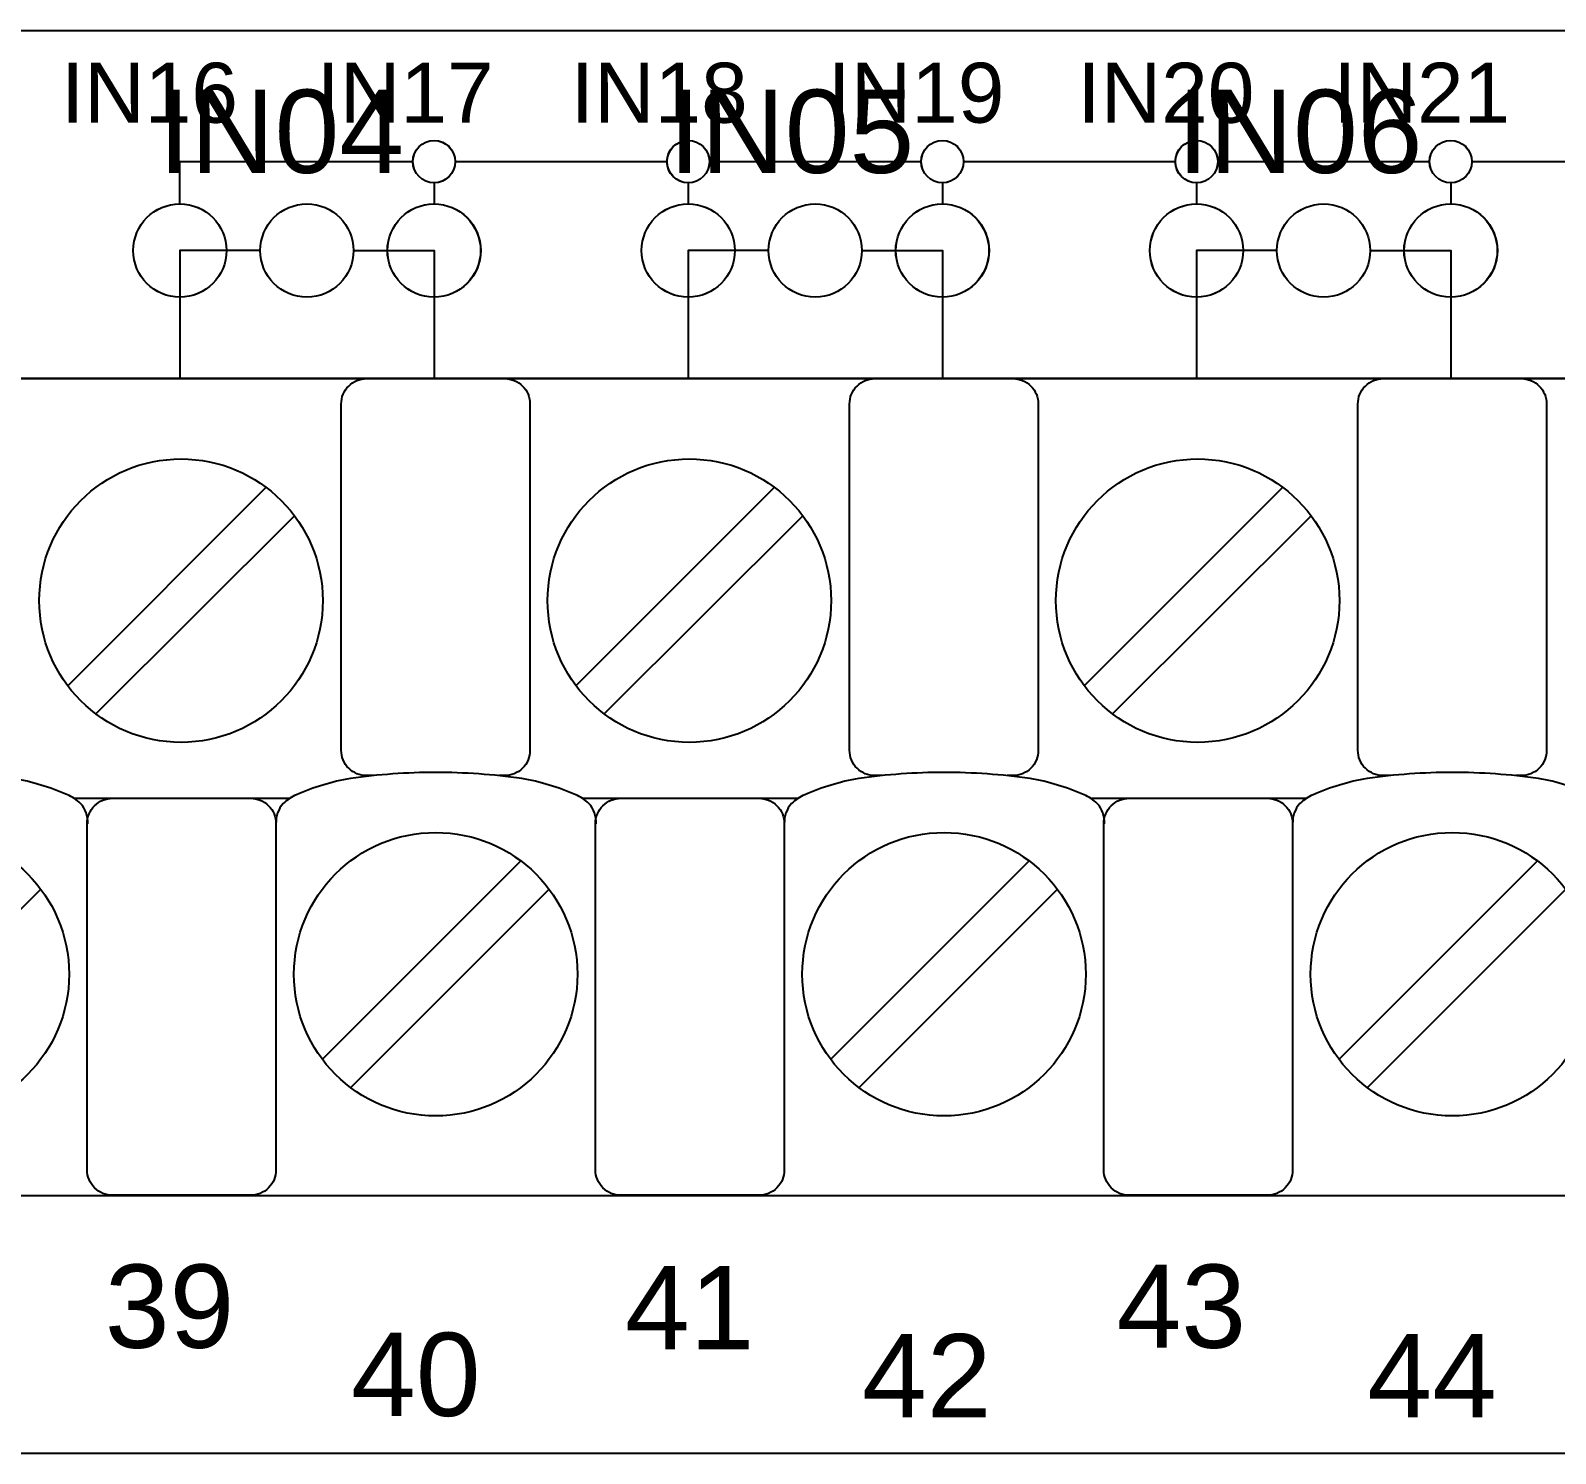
# Model space of a CAD drawing. Extents: x 1 to 47, y 1 to 34.6.
# Drawn here: x 40.497 to 42.297, y 10.856 to 12.536 of the extents above; entities that cross this region are included whole.
import ezdxf

# ---------------------------------------------------------------- set-up
doc = ezdxf.new("R2010")
doc.units = 0
doc.header["$MEASUREMENT"] = 0
for name, color, linetype in [('8_1__0__EMPTY_IO_BOARD_POS', 7, 'CONTINUOUS'), ('8_2__2___8__OPTOISOLATED_I', 7, 'CONTINUOUS'), ('8_3__7___8__OPTOISOLATED_I', 7, 'CONTINUOUS'), ('8_4__C___18__COMMON____6__', 7, 'CONTINUOUS'), ('8_5__D___18__COMMON____6__', 7, 'CONTINUOUS'), ('8_6__E___8__OPTOISOLATED_I', 7, 'CONTINUOUS'), ('8_7__4___18__COMMON____6__', 7, 'CONTINUOUS'), ('8_8__8___8__OPTOISOLATED_I', 7, 'CONTINUOUS'), ('9_0______DWG_', 7, 'CONTINUOUS')]:
    doc.layers.add(name, color=color, linetype=linetype)
doc.styles.add('ARIAL', font='arial.ttf')

msp = doc.modelspace()

# ---------------------------------------------------------------- linework, layer by layer
at = {"layer": '8_1__0__EMPTY_IO_BOARD_POS'}
msp.add_lwpolyline([(38.7624, 11.3088), (38.7624, 11.1908, 0.414213), (38.7924, 11.1608), (43.7743, 11.1608, 0.414214), (43.8043, 11.1908), (43.8043, 11.5038), (43.8952, 11.7486, 0.480048), (43.7501, 11.9468), (43.5159, 11.9468, -0.414214), (43.4859, 11.9768), (43.4859, 12.0949, 0.414212), (43.4559, 12.1249), (43.4559, 12.125), (38.4749, 12.125, 0.414215), (38.4449, 12.095), (38.445, 11.7821), (38.354, 11.5374, 0.47859), (38.4991, 11.3388), (38.7324, 11.3388, -0.414214)], format="xyb", close=True, dxfattribs=at)
at = {"layer": '8_2__2___8__OPTOISOLATED_I'}
for points in [[(40.7681, 12.2765), (40.6732, 12.2765), (40.6732, 12.1253)], [(40.8781, 12.2765), (40.9732, 12.2765), (40.9732, 12.1253)], [(41.3681, 12.2765), (41.2732, 12.2765), (41.2732, 12.1253)], [(41.4781, 12.2765), (41.5732, 12.2765), (41.5732, 12.1253)], [(41.9681, 12.2765), (41.8732, 12.2765), (41.8732, 12.1253)], [(42.0781, 12.2765), (42.1732, 12.2765), (42.1732, 12.1253)], [(40.7749, 11.997), (40.5407, 11.7628)], [(41.3749, 11.997), (41.1407, 11.7628)], [(41.9749, 11.997), (41.7407, 11.7628)], [(40.8083, 11.9635), (40.5741, 11.7294)], [(41.4083, 11.9635), (41.1741, 11.7294)], [(42.0083, 11.9635), (41.7741, 11.7294)], [(40.548, 11.6299), (40.8031, 11.6299)], [(41.148, 11.6299), (41.4031, 11.6299)], [(41.748, 11.6299), (42.0031, 11.6299)], [(41.0755, 11.556), (40.8413, 11.3218)], [(41.6755, 11.556), (41.4413, 11.3218)], [(42.2755, 11.556), (42.0413, 11.3218)], [(40.5089, 11.5225), (40.2748, 11.2884)], [(41.1089, 11.5225), (40.8748, 11.2884)], [(41.7089, 11.5225), (41.4748, 11.2884)], [(42.3089, 11.5225), (42.0748, 11.2884)]]:
    msp.add_lwpolyline(points, dxfattribs=at)
msp.add_lwpolyline([(38.763, 11.3092), (38.763, 11.1912, 0.414213), (38.793, 11.1612), (43.7748, 11.1611, 0.414214), (43.8048, 11.1911), (43.8048, 11.5042), (43.8957, 11.7489, 0.480048), (43.7507, 11.9471), (43.5165, 11.9471, -0.414214), (43.4865, 11.9771), (43.4865, 12.0953, 0.414212), (43.4565, 12.1253), (43.4565, 12.1253), (38.4754, 12.1254, 0.414215), (38.4454, 12.0954), (38.4455, 11.7825), (38.3546, 11.5377, 0.47859), (38.4996, 11.3392), (38.733, 11.3392, -0.414214)], format="xyb", close=True, dxfattribs=at)
for points in [[(40.9015, 11.6566), (40.8936, 11.6566, -0.414214), (40.8636, 11.6866), (40.8636, 12.0953, -0.414214), (40.8936, 12.1253), (41.0564, 12.1253, -0.414214), (41.0864, 12.0953), (41.0864, 11.6866, -0.414214), (41.0564, 11.6566), (41.0496, 11.6566)], [(41.5015, 11.6566), (41.4936, 11.6566, -0.414214), (41.4636, 11.6866), (41.4636, 12.0953, -0.414214), (41.4936, 12.1253), (41.6564, 12.1253, -0.414214), (41.6864, 12.0953), (41.6864, 11.6866, -0.414214), (41.6564, 11.6566), (41.6496, 11.6566)], [(42.1015, 11.6566), (42.0936, 11.6566, -0.414214), (42.0636, 11.6866), (42.0636, 12.0953, -0.414214), (42.0936, 12.1253), (42.2564, 12.1253, -0.414214), (42.2864, 12.0953), (42.2864, 11.6866, -0.414214), (42.2564, 11.6566), (42.2496, 11.6566)], [(40.5645, 11.5999, 0.191033), (40.556, 11.6238, 0.081668), (40.5404, 11.634, 0.0591), (40.4766, 11.6533, 0.034646), (40.3751, 11.6604, 0.03436), (40.2744, 11.6533, 0.0591), (40.2107, 11.634, 0.081668), (40.1951, 11.6238, 0.191033), (40.1866, 11.5999)], [(41.1645, 11.5999, 0.191033), (41.156, 11.6238, 0.081668), (41.1404, 11.634, 0.0591), (41.0766, 11.6533, 0.034646), (40.9751, 11.6604, 0.03436), (40.8744, 11.6533, 0.0591), (40.8107, 11.634, 0.081668), (40.7951, 11.6238, 0.191033), (40.7866, 11.5999)], [(41.7645, 11.5999, 0.191033), (41.756, 11.6238, 0.081668), (41.7404, 11.634, 0.0591), (41.6767, 11.6533, 0.034646), (41.5751, 11.6604, 0.03436), (41.4744, 11.6533, 0.0591), (41.4107, 11.634, 0.081668), (41.3951, 11.6238, 0.191033), (41.3866, 11.5999)], [(42.3645, 11.5999, 0.191033), (42.356, 11.6238, 0.081668), (42.3404, 11.634, 0.0591), (42.2767, 11.6533, 0.034646), (42.1751, 11.6604, 0.03436), (42.0744, 11.6533, 0.0591), (42.0107, 11.634, 0.081668), (41.9951, 11.6238, 0.191033), (41.9866, 11.5999)], [(40.7566, 11.6299, -0.414214), (40.7866, 11.5999), (40.7866, 11.1912, -0.414214), (40.7566, 11.1612), (40.5937, 11.1612, -0.414214), (40.5637, 11.1912), (40.5637, 11.5999, -0.414214), (40.5937, 11.6299)], [(41.3566, 11.6299, -0.414214), (41.3866, 11.5999), (41.3866, 11.1912, -0.414214), (41.3566, 11.1612), (41.1937, 11.1612, -0.414214), (41.1637, 11.1912), (41.1637, 11.5999, -0.414214), (41.1937, 11.6299)], [(41.9566, 11.6299, -0.414214), (41.9866, 11.5999), (41.9866, 11.1912, -0.414214), (41.9566, 11.1612), (41.7937, 11.1612, -0.414214), (41.7637, 11.1912), (41.7637, 11.5999, -0.414214), (41.7937, 11.6299)]]:
    msp.add_lwpolyline(points, format="xyb", dxfattribs=at)
for centre, radius in [((40.8231, 12.2765), 0.055), ((41.4231, 12.2765), 0.055), ((42.0231, 12.2765), 0.055), ((40.6745, 11.8632), 0.1673), ((41.2745, 11.8632), 0.1673), ((41.8745, 11.8632), 0.1673), ((40.3751, 11.4222), 0.1673), ((40.9751, 11.4222), 0.1673), ((41.5751, 11.4222), 0.1673), ((42.1751, 11.4222), 0.1673)]:
    msp.add_circle(centre, radius, dxfattribs=at)
at = {"layer": '8_3__7___8__OPTOISOLATED_I'}
for points in [[(40.7681, 12.2765), (40.6731, 12.2765), (40.6731, 12.1253)], [(40.8781, 12.2765), (40.9731, 12.2765), (40.9731, 12.1253)], [(41.3681, 12.2765), (41.2731, 12.2765), (41.2731, 12.1253)], [(41.4781, 12.2765), (41.5731, 12.2765), (41.5731, 12.1253)], [(41.9681, 12.2765), (41.8731, 12.2765), (41.8731, 12.1253)], [(42.0781, 12.2765), (42.1731, 12.2765), (42.1731, 12.1253)], [(40.7749, 11.997), (40.5407, 11.7628)], [(41.3749, 11.997), (41.1407, 11.7628)], [(41.9749, 11.997), (41.7407, 11.7628)], [(40.8083, 11.9635), (40.5741, 11.7294)], [(41.4083, 11.9635), (41.1741, 11.7294)], [(42.0083, 11.9635), (41.7741, 11.7294)], [(40.548, 11.6299), (40.8031, 11.6299)], [(41.148, 11.6299), (41.4031, 11.6299)], [(41.748, 11.6299), (42.0031, 11.6299)], [(41.0755, 11.556), (40.8413, 11.3218)], [(41.6755, 11.556), (41.4413, 11.3218)], [(42.2755, 11.556), (42.0413, 11.3218)], [(40.5089, 11.5225), (40.2748, 11.2884)], [(41.1089, 11.5225), (40.8748, 11.2884)], [(41.7089, 11.5225), (41.4748, 11.2884)], [(42.3089, 11.5225), (42.0748, 11.2884)]]:
    msp.add_lwpolyline(points, dxfattribs=at)
msp.add_lwpolyline([(38.763, 11.3092), (38.763, 11.1912, 0.414213), (38.793, 11.1612), (43.7748, 11.1611, 0.414214), (43.8048, 11.1911), (43.8048, 11.5042), (43.8957, 11.7489, 0.480048), (43.7507, 11.9471), (43.5165, 11.9471, -0.414214), (43.4865, 11.9771), (43.4865, 12.0953, 0.414212), (43.4565, 12.1253), (43.4565, 12.1253), (38.4754, 12.1254, 0.414215), (38.4454, 12.0954), (38.4455, 11.7825), (38.3546, 11.5377, 0.47859), (38.4996, 11.3392), (38.733, 11.3392, -0.414214)], format="xyb", close=True, dxfattribs=at)
for points in [[(40.9015, 11.6566), (40.8936, 11.6566, -0.414214), (40.8636, 11.6866), (40.8636, 12.0953, -0.414214), (40.8936, 12.1253), (41.0564, 12.1253, -0.414214), (41.0864, 12.0953), (41.0864, 11.6866, -0.414214), (41.0564, 11.6566), (41.0496, 11.6566)], [(41.5015, 11.6566), (41.4936, 11.6566, -0.414214), (41.4636, 11.6866), (41.4636, 12.0953, -0.414214), (41.4936, 12.1253), (41.6564, 12.1253, -0.414214), (41.6864, 12.0953), (41.6864, 11.6866, -0.414214), (41.6564, 11.6566), (41.6496, 11.6566)], [(42.1015, 11.6566), (42.0936, 11.6566, -0.414214), (42.0636, 11.6866), (42.0636, 12.0953, -0.414214), (42.0936, 12.1253), (42.2564, 12.1253, -0.414214), (42.2864, 12.0953), (42.2864, 11.6866, -0.414214), (42.2564, 11.6566), (42.2496, 11.6566)], [(40.5645, 11.5999, 0.191033), (40.556, 11.6238, 0.081668), (40.5404, 11.634, 0.0591), (40.4766, 11.6533, 0.034646), (40.3751, 11.6604, 0.03436), (40.2744, 11.6533, 0.0591), (40.2107, 11.634, 0.081668), (40.1951, 11.6238, 0.191033), (40.1866, 11.5999)], [(41.1645, 11.5999, 0.191033), (41.156, 11.6238, 0.081668), (41.1404, 11.634, 0.0591), (41.0766, 11.6533, 0.034646), (40.9751, 11.6604, 0.03436), (40.8744, 11.6533, 0.0591), (40.8107, 11.634, 0.081668), (40.7951, 11.6238, 0.191033), (40.7866, 11.5999)], [(41.7645, 11.5999, 0.191033), (41.756, 11.6238, 0.081668), (41.7404, 11.634, 0.0591), (41.6767, 11.6533, 0.034646), (41.5751, 11.6604, 0.03436), (41.4744, 11.6533, 0.0591), (41.4107, 11.634, 0.081668), (41.3951, 11.6238, 0.191033), (41.3866, 11.5999)], [(42.3645, 11.5999, 0.191033), (42.356, 11.6238, 0.081668), (42.3404, 11.634, 0.0591), (42.2767, 11.6533, 0.034646), (42.1751, 11.6604, 0.03436), (42.0744, 11.6533, 0.0591), (42.0107, 11.634, 0.081668), (41.9951, 11.6238, 0.191033), (41.9866, 11.5999)], [(40.7566, 11.6299, -0.414214), (40.7866, 11.5999), (40.7866, 11.1912, -0.414214), (40.7566, 11.1612), (40.5937, 11.1612, -0.414214), (40.5637, 11.1912), (40.5637, 11.5999, -0.414214), (40.5937, 11.6299)], [(41.3566, 11.6299, -0.414214), (41.3866, 11.5999), (41.3866, 11.1912, -0.414214), (41.3566, 11.1612), (41.1937, 11.1612, -0.414214), (41.1637, 11.1912), (41.1637, 11.5999, -0.414214), (41.1937, 11.6299)], [(41.9566, 11.6299, -0.414214), (41.9866, 11.5999), (41.9866, 11.1912, -0.414214), (41.9566, 11.1612), (41.7937, 11.1612, -0.414214), (41.7637, 11.1912), (41.7637, 11.5999, -0.414214), (41.7937, 11.6299)]]:
    msp.add_lwpolyline(points, format="xyb", dxfattribs=at)
for centre, radius in [((40.8231, 12.2765), 0.055), ((41.4231, 12.2765), 0.055), ((42.0231, 12.2765), 0.055), ((40.6745, 11.8632), 0.1673), ((41.2745, 11.8632), 0.1673), ((41.8745, 11.8632), 0.1673), ((40.3751, 11.4222), 0.1673), ((40.9751, 11.4222), 0.1673), ((41.5751, 11.4222), 0.1673), ((42.1751, 11.4222), 0.1673)]:
    msp.add_circle(centre, radius, dxfattribs=at)
at = {"layer": '8_4__C___18__COMMON____6__'}
for points in [[(40.6731, 12.3315), (40.6731, 12.3815), (40.9481, 12.3815)], [(40.9981, 12.3815), (41.2481, 12.3815)], [(41.2981, 12.3815), (41.5481, 12.3815)], [(41.5981, 12.3815), (41.8481, 12.3815)], [(41.8981, 12.3815), (42.1481, 12.3815)], [(42.1981, 12.3815), (42.4481, 12.3815)], [(40.9731, 12.3565), (40.9731, 12.3315)], [(41.2731, 12.3565), (41.2731, 12.3315)], [(41.5731, 12.3565), (41.5731, 12.3315)], [(41.8731, 12.3565), (41.8731, 12.3315)], [(42.1731, 12.3565), (42.1731, 12.3315)], [(40.6731, 12.2215), (40.6731, 12.1253)], [(40.9731, 12.2215), (40.9731, 12.1253)], [(41.2731, 12.2215), (41.2731, 12.1253)], [(41.5731, 12.2215), (41.5731, 12.1253)], [(41.8731, 12.2215), (41.8731, 12.1253)], [(42.1731, 12.2215), (42.1731, 12.1253)], [(40.7749, 11.997), (40.5407, 11.7628)], [(41.3749, 11.997), (41.1407, 11.7628)], [(41.9749, 11.997), (41.7407, 11.7628)], [(40.8083, 11.9635), (40.5741, 11.7294)], [(41.4083, 11.9635), (41.1741, 11.7294)], [(42.0083, 11.9635), (41.7741, 11.7294)], [(40.548, 11.6299), (40.8031, 11.6299)], [(41.148, 11.6299), (41.4031, 11.6299)], [(41.748, 11.6299), (42.0031, 11.6299)], [(41.0755, 11.556), (40.8413, 11.3218)], [(41.6755, 11.556), (41.4413, 11.3218)], [(42.2755, 11.556), (42.0413, 11.3218)], [(40.5089, 11.5225), (40.2748, 11.2884)], [(41.1089, 11.5225), (40.8748, 11.2884)], [(41.7089, 11.5225), (41.4748, 11.2884)], [(42.3089, 11.5225), (42.0748, 11.2884)]]:
    msp.add_lwpolyline(points, dxfattribs=at)
msp.add_lwpolyline([(38.763, 11.3092), (38.763, 11.1912, 0.414213), (38.793, 11.1612), (43.7748, 11.1611, 0.414214), (43.8048, 11.1911), (43.8048, 11.5042), (43.8957, 11.7489, 0.480048), (43.7507, 11.9471), (43.5165, 11.9471, -0.414214), (43.4865, 11.9771), (43.4865, 12.0953, 0.414212), (43.4565, 12.1253), (43.4565, 12.1253), (38.4754, 12.1254, 0.414215), (38.4454, 12.0954), (38.4455, 11.7825), (38.3546, 11.5377, 0.47859), (38.4996, 11.3392), (38.733, 11.3392, -0.414214)], format="xyb", close=True, dxfattribs=at)
for points in [[(40.9015, 11.6566), (40.8936, 11.6566, -0.414214), (40.8636, 11.6866), (40.8636, 12.0953, -0.414214), (40.8936, 12.1253), (41.0564, 12.1253, -0.414214), (41.0864, 12.0953), (41.0864, 11.6866, -0.414214), (41.0564, 11.6566), (41.0496, 11.6566)], [(41.5015, 11.6566), (41.4936, 11.6566, -0.414214), (41.4636, 11.6866), (41.4636, 12.0953, -0.414214), (41.4936, 12.1253), (41.6564, 12.1253, -0.414214), (41.6864, 12.0953), (41.6864, 11.6866, -0.414214), (41.6564, 11.6566), (41.6496, 11.6566)], [(42.1015, 11.6566), (42.0936, 11.6566, -0.414214), (42.0636, 11.6866), (42.0636, 12.0953, -0.414214), (42.0936, 12.1253), (42.2564, 12.1253, -0.414214), (42.2864, 12.0953), (42.2864, 11.6866, -0.414214), (42.2564, 11.6566), (42.2496, 11.6566)], [(40.5645, 11.5999, 0.191033), (40.556, 11.6238, 0.081668), (40.5404, 11.634, 0.0591), (40.4766, 11.6533, 0.034646), (40.3751, 11.6604, 0.03436), (40.2744, 11.6533, 0.0591), (40.2107, 11.634, 0.081668), (40.1951, 11.6238, 0.191033), (40.1866, 11.5999)], [(41.1645, 11.5999, 0.191033), (41.156, 11.6238, 0.081668), (41.1404, 11.634, 0.0591), (41.0766, 11.6533, 0.034646), (40.9751, 11.6604, 0.03436), (40.8744, 11.6533, 0.0591), (40.8107, 11.634, 0.081668), (40.7951, 11.6238, 0.191033), (40.7866, 11.5999)], [(41.7645, 11.5999, 0.191033), (41.756, 11.6238, 0.081668), (41.7404, 11.634, 0.0591), (41.6767, 11.6533, 0.034646), (41.5751, 11.6604, 0.03436), (41.4744, 11.6533, 0.0591), (41.4107, 11.634, 0.081668), (41.3951, 11.6238, 0.191033), (41.3866, 11.5999)], [(42.3645, 11.5999, 0.191033), (42.356, 11.6238, 0.081668), (42.3404, 11.634, 0.0591), (42.2767, 11.6533, 0.034646), (42.1751, 11.6604, 0.03436), (42.0744, 11.6533, 0.0591), (42.0107, 11.634, 0.081668), (41.9951, 11.6238, 0.191033), (41.9866, 11.5999)], [(40.7566, 11.6299, -0.414214), (40.7866, 11.5999), (40.7866, 11.1912, -0.414214), (40.7566, 11.1612), (40.5937, 11.1612, -0.414214), (40.5637, 11.1912), (40.5637, 11.5999, -0.414214), (40.5937, 11.6299)], [(41.3566, 11.6299, -0.414214), (41.3866, 11.5999), (41.3866, 11.1912, -0.414214), (41.3566, 11.1612), (41.1937, 11.1612, -0.414214), (41.1637, 11.1912), (41.1637, 11.5999, -0.414214), (41.1937, 11.6299)], [(41.9566, 11.6299, -0.414214), (41.9866, 11.5999), (41.9866, 11.1912, -0.414214), (41.9566, 11.1612), (41.7937, 11.1612, -0.414214), (41.7637, 11.1912), (41.7637, 11.5999, -0.414214), (41.7937, 11.6299)]]:
    msp.add_lwpolyline(points, format="xyb", dxfattribs=at)
for centre, radius in [((40.9731, 12.3815), 0.025), ((41.2731, 12.3815), 0.025), ((41.5731, 12.3815), 0.025), ((41.8731, 12.3815), 0.025), ((42.1731, 12.3815), 0.025), ((40.6731, 12.2765), 0.055), ((40.9731, 12.2765), 0.055), ((41.2731, 12.2765), 0.055), ((41.5731, 12.2765), 0.055), ((41.8731, 12.2765), 0.055), ((42.1731, 12.2765), 0.055), ((40.6745, 11.8632), 0.1673), ((41.2745, 11.8632), 0.1673), ((41.8745, 11.8632), 0.1673), ((40.3751, 11.4222), 0.1673), ((40.9751, 11.4222), 0.1673), ((41.5751, 11.4222), 0.1673), ((42.1751, 11.4222), 0.1673)]:
    msp.add_circle(centre, radius, dxfattribs=at)
at = {"layer": '8_5__D___18__COMMON____6__'}
for points in [[(40.6731, 12.3315), (40.6731, 12.3815), (40.9481, 12.3815)], [(40.9981, 12.3815), (41.2481, 12.3815)], [(41.2981, 12.3815), (41.5481, 12.3815)], [(41.5981, 12.3815), (41.8481, 12.3815)], [(41.8981, 12.3815), (42.1481, 12.3815)], [(42.1981, 12.3815), (42.4481, 12.3815)], [(40.9731, 12.3565), (40.9731, 12.3315)], [(41.2731, 12.3565), (41.2731, 12.3315)], [(41.5731, 12.3565), (41.5731, 12.3315)], [(41.8731, 12.3565), (41.8731, 12.3315)], [(42.1731, 12.3565), (42.1731, 12.3315)], [(40.6731, 12.2215), (40.6731, 12.1253)], [(40.9731, 12.2215), (40.9731, 12.1253)], [(41.2731, 12.2215), (41.2731, 12.1253)], [(41.5731, 12.2215), (41.5731, 12.1253)], [(41.8731, 12.2215), (41.8731, 12.1253)], [(42.1731, 12.2215), (42.1731, 12.1253)], [(40.7749, 11.997), (40.5407, 11.7628)], [(41.3749, 11.997), (41.1407, 11.7628)], [(41.9749, 11.997), (41.7407, 11.7628)], [(40.8083, 11.9635), (40.5741, 11.7294)], [(41.4083, 11.9635), (41.1741, 11.7294)], [(42.0083, 11.9635), (41.7741, 11.7294)], [(40.548, 11.6299), (40.8031, 11.6299)], [(41.148, 11.6299), (41.4031, 11.6299)], [(41.748, 11.6299), (42.0031, 11.6299)], [(41.0755, 11.556), (40.8413, 11.3218)], [(41.6755, 11.556), (41.4413, 11.3218)], [(42.2755, 11.556), (42.0413, 11.3218)], [(40.5089, 11.5225), (40.2748, 11.2884)], [(41.1089, 11.5225), (40.8748, 11.2884)], [(41.7089, 11.5225), (41.4748, 11.2884)], [(42.3089, 11.5225), (42.0748, 11.2884)]]:
    msp.add_lwpolyline(points, dxfattribs=at)
msp.add_lwpolyline([(38.763, 11.3092), (38.763, 11.1912, 0.414213), (38.793, 11.1612), (43.7748, 11.1611, 0.414214), (43.8048, 11.1911), (43.8048, 11.5042), (43.8957, 11.7489, 0.480048), (43.7507, 11.9471), (43.5165, 11.9471, -0.414214), (43.4865, 11.9771), (43.4865, 12.0953, 0.414212), (43.4565, 12.1253), (43.4565, 12.1253), (38.4754, 12.1254, 0.414215), (38.4454, 12.0954), (38.4455, 11.7825), (38.3546, 11.5377, 0.47859), (38.4996, 11.3392), (38.733, 11.3392, -0.414214)], format="xyb", close=True, dxfattribs=at)
for points in [[(40.9015, 11.6566), (40.8936, 11.6566, -0.414214), (40.8636, 11.6866), (40.8636, 12.0953, -0.414214), (40.8936, 12.1253), (41.0564, 12.1253, -0.414214), (41.0864, 12.0953), (41.0864, 11.6866, -0.414214), (41.0564, 11.6566), (41.0496, 11.6566)], [(41.5015, 11.6566), (41.4936, 11.6566, -0.414214), (41.4636, 11.6866), (41.4636, 12.0953, -0.414214), (41.4936, 12.1253), (41.6564, 12.1253, -0.414214), (41.6864, 12.0953), (41.6864, 11.6866, -0.414214), (41.6564, 11.6566), (41.6496, 11.6566)], [(42.1015, 11.6566), (42.0936, 11.6566, -0.414214), (42.0636, 11.6866), (42.0636, 12.0953, -0.414214), (42.0936, 12.1253), (42.2564, 12.1253, -0.414214), (42.2864, 12.0953), (42.2864, 11.6866, -0.414214), (42.2564, 11.6566), (42.2496, 11.6566)], [(40.5645, 11.5999, 0.191033), (40.556, 11.6238, 0.081668), (40.5404, 11.634, 0.0591), (40.4766, 11.6533, 0.034646), (40.3751, 11.6604, 0.03436), (40.2744, 11.6533, 0.0591), (40.2107, 11.634, 0.081668), (40.1951, 11.6238, 0.191033), (40.1866, 11.5999)], [(41.1645, 11.5999, 0.191033), (41.156, 11.6238, 0.081668), (41.1404, 11.634, 0.0591), (41.0766, 11.6533, 0.034646), (40.9751, 11.6604, 0.03436), (40.8744, 11.6533, 0.0591), (40.8107, 11.634, 0.081668), (40.7951, 11.6238, 0.191033), (40.7866, 11.5999)], [(41.7645, 11.5999, 0.191033), (41.756, 11.6238, 0.081668), (41.7404, 11.634, 0.0591), (41.6767, 11.6533, 0.034646), (41.5751, 11.6604, 0.03436), (41.4744, 11.6533, 0.0591), (41.4107, 11.634, 0.081668), (41.3951, 11.6238, 0.191033), (41.3866, 11.5999)], [(42.3645, 11.5999, 0.191033), (42.356, 11.6238, 0.081668), (42.3404, 11.634, 0.0591), (42.2767, 11.6533, 0.034646), (42.1751, 11.6604, 0.03436), (42.0744, 11.6533, 0.0591), (42.0107, 11.634, 0.081668), (41.9951, 11.6238, 0.191033), (41.9866, 11.5999)], [(40.7566, 11.6299, -0.414214), (40.7866, 11.5999), (40.7866, 11.1912, -0.414214), (40.7566, 11.1612), (40.5937, 11.1612, -0.414214), (40.5637, 11.1912), (40.5637, 11.5999, -0.414214), (40.5937, 11.6299)], [(41.3566, 11.6299, -0.414214), (41.3866, 11.5999), (41.3866, 11.1912, -0.414214), (41.3566, 11.1612), (41.1937, 11.1612, -0.414214), (41.1637, 11.1912), (41.1637, 11.5999, -0.414214), (41.1937, 11.6299)], [(41.9566, 11.6299, -0.414214), (41.9866, 11.5999), (41.9866, 11.1912, -0.414214), (41.9566, 11.1612), (41.7937, 11.1612, -0.414214), (41.7637, 11.1912), (41.7637, 11.5999, -0.414214), (41.7937, 11.6299)]]:
    msp.add_lwpolyline(points, format="xyb", dxfattribs=at)
for centre, radius in [((40.9731, 12.3815), 0.025), ((41.2731, 12.3815), 0.025), ((41.5731, 12.3815), 0.025), ((41.8731, 12.3815), 0.025), ((42.1731, 12.3815), 0.025), ((40.6731, 12.2765), 0.055), ((40.9731, 12.2765), 0.055), ((41.2731, 12.2765), 0.055), ((41.5731, 12.2765), 0.055), ((41.8731, 12.2765), 0.055), ((42.1731, 12.2765), 0.055), ((40.6745, 11.8632), 0.1673), ((41.2745, 11.8632), 0.1673), ((41.8745, 11.8632), 0.1673), ((40.3751, 11.4222), 0.1673), ((40.9751, 11.4222), 0.1673), ((41.5751, 11.4222), 0.1673), ((42.1751, 11.4222), 0.1673)]:
    msp.add_circle(centre, radius, dxfattribs=at)
at = {"layer": '8_6__E___8__OPTOISOLATED_I'}
for points in [[(40.7681, 12.2765), (40.6731, 12.2765), (40.6731, 12.1253)], [(40.8781, 12.2765), (40.9731, 12.2765), (40.9731, 12.1253)], [(41.3681, 12.2765), (41.2731, 12.2765), (41.2731, 12.1253)], [(41.4781, 12.2765), (41.5731, 12.2765), (41.5731, 12.1253)], [(41.9681, 12.2765), (41.8731, 12.2765), (41.8731, 12.1253)], [(42.0781, 12.2765), (42.1731, 12.2765), (42.1731, 12.1253)], [(40.7749, 11.997), (40.5407, 11.7628)], [(41.3749, 11.997), (41.1407, 11.7628)], [(41.9749, 11.997), (41.7407, 11.7628)], [(40.8083, 11.9635), (40.5741, 11.7294)], [(41.4083, 11.9635), (41.1741, 11.7294)], [(42.0083, 11.9635), (41.7741, 11.7294)], [(40.548, 11.6299), (40.8031, 11.6299)], [(41.148, 11.6299), (41.4031, 11.6299)], [(41.748, 11.6299), (42.0031, 11.6299)], [(41.0755, 11.556), (40.8413, 11.3218)], [(41.6755, 11.556), (41.4413, 11.3218)], [(42.2755, 11.556), (42.0413, 11.3218)], [(40.5089, 11.5225), (40.2748, 11.2884)], [(41.1089, 11.5225), (40.8748, 11.2884)], [(41.7089, 11.5225), (41.4748, 11.2884)], [(42.3089, 11.5225), (42.0748, 11.2884)]]:
    msp.add_lwpolyline(points, dxfattribs=at)
msp.add_lwpolyline([(38.763, 11.3092), (38.763, 11.1912, 0.414213), (38.793, 11.1612), (43.7748, 11.1611, 0.414214), (43.8048, 11.1911), (43.8048, 11.5042), (43.8957, 11.7489, 0.480048), (43.7507, 11.9471), (43.5165, 11.9471, -0.414214), (43.4865, 11.9771), (43.4865, 12.0953, 0.414212), (43.4565, 12.1253), (43.4565, 12.1253), (38.4754, 12.1254, 0.414215), (38.4454, 12.0954), (38.4455, 11.7825), (38.3546, 11.5377, 0.47859), (38.4996, 11.3392), (38.733, 11.3392, -0.414214)], format="xyb", close=True, dxfattribs=at)
for points in [[(40.9015, 11.6566), (40.8936, 11.6566, -0.414214), (40.8636, 11.6866), (40.8636, 12.0953, -0.414214), (40.8936, 12.1253), (41.0564, 12.1253, -0.414214), (41.0864, 12.0953), (41.0864, 11.6866, -0.414214), (41.0564, 11.6566), (41.0496, 11.6566)], [(41.5015, 11.6566), (41.4936, 11.6566, -0.414214), (41.4636, 11.6866), (41.4636, 12.0953, -0.414214), (41.4936, 12.1253), (41.6564, 12.1253, -0.414214), (41.6864, 12.0953), (41.6864, 11.6866, -0.414214), (41.6564, 11.6566), (41.6496, 11.6566)], [(42.1015, 11.6566), (42.0936, 11.6566, -0.414214), (42.0636, 11.6866), (42.0636, 12.0953, -0.414214), (42.0936, 12.1253), (42.2564, 12.1253, -0.414214), (42.2864, 12.0953), (42.2864, 11.6866, -0.414214), (42.2564, 11.6566), (42.2496, 11.6566)], [(40.5645, 11.5999, 0.191033), (40.556, 11.6238, 0.081668), (40.5404, 11.634, 0.0591), (40.4766, 11.6533, 0.034646), (40.3751, 11.6604, 0.03436), (40.2744, 11.6533, 0.0591), (40.2107, 11.634, 0.081668), (40.1951, 11.6238, 0.191033), (40.1866, 11.5999)], [(41.1645, 11.5999, 0.191033), (41.156, 11.6238, 0.081668), (41.1404, 11.634, 0.0591), (41.0766, 11.6533, 0.034646), (40.9751, 11.6604, 0.03436), (40.8744, 11.6533, 0.0591), (40.8107, 11.634, 0.081668), (40.7951, 11.6238, 0.191033), (40.7866, 11.5999)], [(41.7645, 11.5999, 0.191033), (41.756, 11.6238, 0.081668), (41.7404, 11.634, 0.0591), (41.6767, 11.6533, 0.034646), (41.5751, 11.6604, 0.03436), (41.4744, 11.6533, 0.0591), (41.4107, 11.634, 0.081668), (41.3951, 11.6238, 0.191033), (41.3866, 11.5999)], [(42.3645, 11.5999, 0.191033), (42.356, 11.6238, 0.081668), (42.3404, 11.634, 0.0591), (42.2767, 11.6533, 0.034646), (42.1751, 11.6604, 0.03436), (42.0744, 11.6533, 0.0591), (42.0107, 11.634, 0.081668), (41.9951, 11.6238, 0.191033), (41.9866, 11.5999)], [(40.7566, 11.6299, -0.414214), (40.7866, 11.5999), (40.7866, 11.1912, -0.414214), (40.7566, 11.1612), (40.5937, 11.1612, -0.414214), (40.5637, 11.1912), (40.5637, 11.5999, -0.414214), (40.5937, 11.6299)], [(41.3566, 11.6299, -0.414214), (41.3866, 11.5999), (41.3866, 11.1912, -0.414214), (41.3566, 11.1612), (41.1937, 11.1612, -0.414214), (41.1637, 11.1912), (41.1637, 11.5999, -0.414214), (41.1937, 11.6299)], [(41.9566, 11.6299, -0.414214), (41.9866, 11.5999), (41.9866, 11.1912, -0.414214), (41.9566, 11.1612), (41.7937, 11.1612, -0.414214), (41.7637, 11.1912), (41.7637, 11.5999, -0.414214), (41.7937, 11.6299)]]:
    msp.add_lwpolyline(points, format="xyb", dxfattribs=at)
for centre, radius in [((40.8231, 12.2765), 0.055), ((41.4231, 12.2765), 0.055), ((42.0231, 12.2765), 0.055), ((40.6745, 11.8632), 0.1673), ((41.2745, 11.8632), 0.1673), ((41.8745, 11.8632), 0.1673), ((40.3751, 11.4222), 0.1673), ((40.9751, 11.4222), 0.1673), ((41.5751, 11.4222), 0.1673), ((42.1751, 11.4222), 0.1673)]:
    msp.add_circle(centre, radius, dxfattribs=at)
at = {"layer": '8_7__4___18__COMMON____6__'}
for points in [[(40.6732, 12.3315), (40.6732, 12.3815), (40.9482, 12.3815)], [(40.9982, 12.3815), (41.2482, 12.3815)], [(41.2982, 12.3815), (41.5482, 12.3815)], [(41.5982, 12.3815), (41.8482, 12.3815)], [(41.8982, 12.3815), (42.1482, 12.3815)], [(42.1982, 12.3815), (42.4482, 12.3815)], [(40.9732, 12.3565), (40.9732, 12.3315)], [(41.2732, 12.3565), (41.2732, 12.3315)], [(41.5732, 12.3565), (41.5732, 12.3315)], [(41.8732, 12.3565), (41.8732, 12.3315)], [(42.1732, 12.3565), (42.1732, 12.3315)], [(40.6732, 12.2215), (40.6732, 12.1253)], [(40.9732, 12.2215), (40.9732, 12.1253)], [(41.2732, 12.2215), (41.2732, 12.1253)], [(41.5732, 12.2215), (41.5732, 12.1253)], [(41.8732, 12.2215), (41.8732, 12.1253)], [(42.1732, 12.2215), (42.1732, 12.1253)], [(40.7749, 11.997), (40.5407, 11.7628)], [(41.3749, 11.997), (41.1407, 11.7628)], [(41.9749, 11.997), (41.7407, 11.7628)], [(40.8083, 11.9635), (40.5741, 11.7294)], [(41.4083, 11.9635), (41.1741, 11.7294)], [(42.0083, 11.9635), (41.7741, 11.7294)], [(40.548, 11.6299), (40.8031, 11.6299)], [(41.148, 11.6299), (41.4031, 11.6299)], [(41.748, 11.6299), (42.0031, 11.6299)], [(41.0755, 11.556), (40.8413, 11.3218)], [(41.6755, 11.556), (41.4413, 11.3218)], [(42.2755, 11.556), (42.0413, 11.3218)], [(40.5089, 11.5225), (40.2748, 11.2884)], [(41.1089, 11.5225), (40.8748, 11.2884)], [(41.7089, 11.5225), (41.4748, 11.2884)], [(42.3089, 11.5225), (42.0748, 11.2884)]]:
    msp.add_lwpolyline(points, dxfattribs=at)
msp.add_lwpolyline([(38.763, 11.3092), (38.763, 11.1912, 0.414213), (38.793, 11.1612), (43.7748, 11.1611, 0.414214), (43.8048, 11.1911), (43.8048, 11.5042), (43.8957, 11.7489, 0.480048), (43.7507, 11.9471), (43.5165, 11.9471, -0.414214), (43.4865, 11.9771), (43.4865, 12.0953, 0.414212), (43.4565, 12.1253), (43.4565, 12.1253), (38.4754, 12.1254, 0.414215), (38.4454, 12.0954), (38.4455, 11.7825), (38.3546, 11.5377, 0.47859), (38.4996, 11.3392), (38.733, 11.3392, -0.414214)], format="xyb", close=True, dxfattribs=at)
for points in [[(40.9015, 11.6566), (40.8936, 11.6566, -0.414214), (40.8636, 11.6866), (40.8636, 12.0953, -0.414214), (40.8936, 12.1253), (41.0564, 12.1253, -0.414214), (41.0864, 12.0953), (41.0864, 11.6866, -0.414214), (41.0564, 11.6566), (41.0496, 11.6566)], [(41.5015, 11.6566), (41.4936, 11.6566, -0.414214), (41.4636, 11.6866), (41.4636, 12.0953, -0.414214), (41.4936, 12.1253), (41.6564, 12.1253, -0.414214), (41.6864, 12.0953), (41.6864, 11.6866, -0.414214), (41.6564, 11.6566), (41.6496, 11.6566)], [(42.1015, 11.6566), (42.0936, 11.6566, -0.414214), (42.0636, 11.6866), (42.0636, 12.0953, -0.414214), (42.0936, 12.1253), (42.2564, 12.1253, -0.414214), (42.2864, 12.0953), (42.2864, 11.6866, -0.414214), (42.2564, 11.6566), (42.2496, 11.6566)], [(40.5645, 11.5999, 0.191033), (40.556, 11.6238, 0.081668), (40.5404, 11.634, 0.0591), (40.4766, 11.6533, 0.034646), (40.3751, 11.6604, 0.03436), (40.2744, 11.6533, 0.0591), (40.2107, 11.634, 0.081668), (40.1951, 11.6238, 0.191033), (40.1866, 11.5999)], [(41.1645, 11.5999, 0.191033), (41.156, 11.6238, 0.081668), (41.1404, 11.634, 0.0591), (41.0766, 11.6533, 0.034646), (40.9751, 11.6604, 0.03436), (40.8744, 11.6533, 0.0591), (40.8107, 11.634, 0.081668), (40.7951, 11.6238, 0.191033), (40.7866, 11.5999)], [(41.7645, 11.5999, 0.191033), (41.756, 11.6238, 0.081668), (41.7404, 11.634, 0.0591), (41.6767, 11.6533, 0.034646), (41.5751, 11.6604, 0.03436), (41.4744, 11.6533, 0.0591), (41.4107, 11.634, 0.081668), (41.3951, 11.6238, 0.191033), (41.3866, 11.5999)], [(42.3645, 11.5999, 0.191033), (42.356, 11.6238, 0.081668), (42.3404, 11.634, 0.0591), (42.2767, 11.6533, 0.034646), (42.1751, 11.6604, 0.03436), (42.0744, 11.6533, 0.0591), (42.0107, 11.634, 0.081668), (41.9951, 11.6238, 0.191033), (41.9866, 11.5999)], [(40.7566, 11.6299, -0.414214), (40.7866, 11.5999), (40.7866, 11.1912, -0.414214), (40.7566, 11.1612), (40.5937, 11.1612, -0.414214), (40.5637, 11.1912), (40.5637, 11.5999, -0.414214), (40.5937, 11.6299)], [(41.3566, 11.6299, -0.414214), (41.3866, 11.5999), (41.3866, 11.1912, -0.414214), (41.3566, 11.1612), (41.1937, 11.1612, -0.414214), (41.1637, 11.1912), (41.1637, 11.5999, -0.414214), (41.1937, 11.6299)], [(41.9566, 11.6299, -0.414214), (41.9866, 11.5999), (41.9866, 11.1912, -0.414214), (41.9566, 11.1612), (41.7937, 11.1612, -0.414214), (41.7637, 11.1912), (41.7637, 11.5999, -0.414214), (41.7937, 11.6299)]]:
    msp.add_lwpolyline(points, format="xyb", dxfattribs=at)
for centre, radius in [((40.9732, 12.3815), 0.025), ((41.2732, 12.3815), 0.025), ((41.5732, 12.3815), 0.025), ((41.8732, 12.3815), 0.025), ((42.1732, 12.3815), 0.025), ((40.6732, 12.2765), 0.055), ((40.9732, 12.2765), 0.055), ((41.2732, 12.2765), 0.055), ((41.5732, 12.2765), 0.055), ((41.8732, 12.2765), 0.055), ((42.1732, 12.2765), 0.055), ((40.6745, 11.8632), 0.1673), ((41.2745, 11.8632), 0.1673), ((41.8745, 11.8632), 0.1673), ((40.3751, 11.4222), 0.1673), ((40.9751, 11.4222), 0.1673), ((41.5751, 11.4222), 0.1673), ((42.1751, 11.4222), 0.1673)]:
    msp.add_circle(centre, radius, dxfattribs=at)
at = {"layer": '8_8__8___8__OPTOISOLATED_I'}
for points in [[(40.7681, 12.2765), (40.6731, 12.2765), (40.6731, 12.1253)], [(40.8781, 12.2765), (40.9731, 12.2765), (40.9731, 12.1253)], [(41.3681, 12.2765), (41.2731, 12.2765), (41.2731, 12.1253)], [(41.4781, 12.2765), (41.5731, 12.2765), (41.5731, 12.1253)], [(41.9681, 12.2765), (41.8731, 12.2765), (41.8731, 12.1253)], [(42.0781, 12.2765), (42.1731, 12.2765), (42.1731, 12.1253)], [(40.7749, 11.997), (40.5407, 11.7628)], [(41.3749, 11.997), (41.1407, 11.7628)], [(41.9749, 11.997), (41.7407, 11.7628)], [(40.8083, 11.9635), (40.5741, 11.7294)], [(41.4083, 11.9635), (41.1741, 11.7294)], [(42.0083, 11.9635), (41.7741, 11.7294)], [(40.548, 11.6299), (40.8031, 11.6299)], [(41.148, 11.6299), (41.4031, 11.6299)], [(41.748, 11.6299), (42.0031, 11.6299)], [(41.0755, 11.556), (40.8413, 11.3218)], [(41.6755, 11.556), (41.4413, 11.3218)], [(42.2755, 11.556), (42.0413, 11.3218)], [(40.5089, 11.5225), (40.2748, 11.2884)], [(41.1089, 11.5225), (40.8748, 11.2884)], [(41.7089, 11.5225), (41.4748, 11.2884)], [(42.3089, 11.5225), (42.0748, 11.2884)]]:
    msp.add_lwpolyline(points, dxfattribs=at)
msp.add_lwpolyline([(38.763, 11.3092), (38.763, 11.1912, 0.414213), (38.793, 11.1612), (43.7748, 11.1611, 0.414214), (43.8048, 11.1911), (43.8048, 11.5042), (43.8957, 11.7489, 0.480048), (43.7507, 11.9471), (43.5165, 11.9471, -0.414214), (43.4865, 11.9771), (43.4865, 12.0953, 0.414212), (43.4565, 12.1253), (43.4565, 12.1253), (38.4754, 12.1254, 0.414215), (38.4454, 12.0954), (38.4455, 11.7825), (38.3546, 11.5377, 0.47859), (38.4996, 11.3392), (38.733, 11.3392, -0.414214)], format="xyb", close=True, dxfattribs=at)
for points in [[(40.9015, 11.6566), (40.8936, 11.6566, -0.414214), (40.8636, 11.6866), (40.8636, 12.0953, -0.414214), (40.8936, 12.1253), (41.0564, 12.1253, -0.414214), (41.0864, 12.0953), (41.0864, 11.6866, -0.414214), (41.0564, 11.6566), (41.0496, 11.6566)], [(41.5015, 11.6566), (41.4936, 11.6566, -0.414214), (41.4636, 11.6866), (41.4636, 12.0953, -0.414214), (41.4936, 12.1253), (41.6564, 12.1253, -0.414214), (41.6864, 12.0953), (41.6864, 11.6866, -0.414214), (41.6564, 11.6566), (41.6496, 11.6566)], [(42.1015, 11.6566), (42.0936, 11.6566, -0.414214), (42.0636, 11.6866), (42.0636, 12.0953, -0.414214), (42.0936, 12.1253), (42.2564, 12.1253, -0.414214), (42.2864, 12.0953), (42.2864, 11.6866, -0.414214), (42.2564, 11.6566), (42.2496, 11.6566)], [(40.5645, 11.5999, 0.191033), (40.556, 11.6238, 0.081668), (40.5404, 11.634, 0.0591), (40.4766, 11.6533, 0.034646), (40.3751, 11.6604, 0.03436), (40.2744, 11.6533, 0.0591), (40.2107, 11.634, 0.081668), (40.1951, 11.6238, 0.191033), (40.1866, 11.5999)], [(41.1645, 11.5999, 0.191033), (41.156, 11.6238, 0.081668), (41.1404, 11.634, 0.0591), (41.0766, 11.6533, 0.034646), (40.9751, 11.6604, 0.03436), (40.8744, 11.6533, 0.0591), (40.8107, 11.634, 0.081668), (40.7951, 11.6238, 0.191033), (40.7866, 11.5999)], [(41.7645, 11.5999, 0.191033), (41.756, 11.6238, 0.081668), (41.7404, 11.634, 0.0591), (41.6767, 11.6533, 0.034646), (41.5751, 11.6604, 0.03436), (41.4744, 11.6533, 0.0591), (41.4107, 11.634, 0.081668), (41.3951, 11.6238, 0.191033), (41.3866, 11.5999)], [(42.3645, 11.5999, 0.191033), (42.356, 11.6238, 0.081668), (42.3404, 11.634, 0.0591), (42.2767, 11.6533, 0.034646), (42.1751, 11.6604, 0.03436), (42.0744, 11.6533, 0.0591), (42.0107, 11.634, 0.081668), (41.9951, 11.6238, 0.191033), (41.9866, 11.5999)], [(40.7566, 11.6299, -0.414214), (40.7866, 11.5999), (40.7866, 11.1912, -0.414214), (40.7566, 11.1612), (40.5937, 11.1612, -0.414214), (40.5637, 11.1912), (40.5637, 11.5999, -0.414214), (40.5937, 11.6299)], [(41.3566, 11.6299, -0.414214), (41.3866, 11.5999), (41.3866, 11.1912, -0.414214), (41.3566, 11.1612), (41.1937, 11.1612, -0.414214), (41.1637, 11.1912), (41.1637, 11.5999, -0.414214), (41.1937, 11.6299)], [(41.9566, 11.6299, -0.414214), (41.9866, 11.5999), (41.9866, 11.1912, -0.414214), (41.9566, 11.1612), (41.7937, 11.1612, -0.414214), (41.7637, 11.1912), (41.7637, 11.5999, -0.414214), (41.7937, 11.6299)]]:
    msp.add_lwpolyline(points, format="xyb", dxfattribs=at)
for centre, radius in [((40.8231, 12.2765), 0.055), ((41.4231, 12.2765), 0.055), ((42.0231, 12.2765), 0.055), ((40.6745, 11.8632), 0.1673), ((41.2745, 11.8632), 0.1673), ((41.8745, 11.8632), 0.1673), ((40.3751, 11.4222), 0.1673), ((40.9751, 11.4222), 0.1673), ((41.5751, 11.4222), 0.1673), ((42.1751, 11.4222), 0.1673)]:
    msp.add_circle(centre, radius, dxfattribs=at)
at = {"layer": '9_0______DWG_'}
msp.add_lwpolyline([(27.2942, 12.5363), (43.9545, 12.5363, -0.468367), (44.0044, 12.4763), (44.0044, 10.9063, -0.414132), (43.9545, 10.8563), (27.2942, 10.8563, -0.414214), (27.2442, 10.9063), (27.2442, 12.4863, -0.414287)], format="xyb", close=True, dxfattribs=at)

# ---------------------------------------------------------------- texts
at = {"layer": '8_2__2___8__OPTOISOLATED_I', "style": 'ARIAL'}
for s, p in [('IN04', (40.6476, 12.3681)), ('IN05', (41.2498, 12.3681)), ('IN06', (41.8498, 12.3681))]:
    msp.add_text(s, height=0.09833, dxfattribs=at).set_placement(p)
at = {"layer": '8_3__7___8__OPTOISOLATED_I', "style": 'ARIAL'}
for s, p in [('IN04', (40.6476, 12.3681)), ('IN05', (41.2498, 12.3681)), ('IN06', (41.8498, 12.3681))]:
    msp.add_text(s, height=0.09833, dxfattribs=at).set_placement(p)
at = {"layer": '8_4__C___18__COMMON____6__', "style": 'ARIAL'}
for s, p in [('IN16', (40.5327, 12.4274)), ('IN17', (40.8345, 12.4274)), ('IN18', (41.1345, 12.4274)), ('IN19', (41.4375, 12.4274)), ('IN20', (41.7325, 12.4274)), ('IN21', (42.0345, 12.4274))]:
    msp.add_text(s, height=0.0708, dxfattribs=at).set_placement(p)
at = {"layer": '8_5__D___18__COMMON____6__', "style": 'ARIAL'}
for s, p in [('IN16', (40.5327, 12.4274)), ('IN17', (40.8345, 12.4274)), ('IN18', (41.1345, 12.4274)), ('IN19', (41.4375, 12.4274)), ('IN20', (41.7325, 12.4274)), ('IN21', (42.0345, 12.4274))]:
    msp.add_text(s, height=0.0708, dxfattribs=at).set_placement(p)
at = {"layer": '8_6__E___8__OPTOISOLATED_I', "style": 'ARIAL'}
for s, p in [('IN04', (40.6476, 12.3681)), ('IN05', (41.2498, 12.3681)), ('IN06', (41.8498, 12.3681))]:
    msp.add_text(s, height=0.09833, dxfattribs=at).set_placement(p)
at = {"layer": '8_7__4___18__COMMON____6__', "style": 'ARIAL'}
for s, p in [('IN16', (40.5328, 12.4274)), ('IN17', (40.8345, 12.4274)), ('IN18', (41.1345, 12.4274)), ('IN19', (41.4375, 12.4274)), ('IN20', (41.7326, 12.4274)), ('IN21', (42.0345, 12.4274))]:
    msp.add_text(s, height=0.0708, dxfattribs=at).set_placement(p)
at = {"layer": '8_8__8___8__OPTOISOLATED_I', "style": 'ARIAL'}
for s, p in [('IN04', (40.6476, 12.3681)), ('IN05', (41.2498, 12.3681)), ('IN06', (41.8498, 12.3681))]:
    msp.add_text(s, height=0.09833, dxfattribs=at).set_placement(p)
at = {"layer": '9_0______DWG_', "style": 'ARIAL'}
for s, p in [('39', (40.5846, 10.9811)), ('41', (41.1986, 10.9795)), ('43', (41.7788, 10.9811)), ('40', (40.8753, 10.9006)), ('42', (41.4784, 10.899)), ('44', (42.0749, 10.899))]:
    msp.add_text(s, height=0.09833, dxfattribs=at).set_placement(p)

doc.saveas('drawing.dxf')
